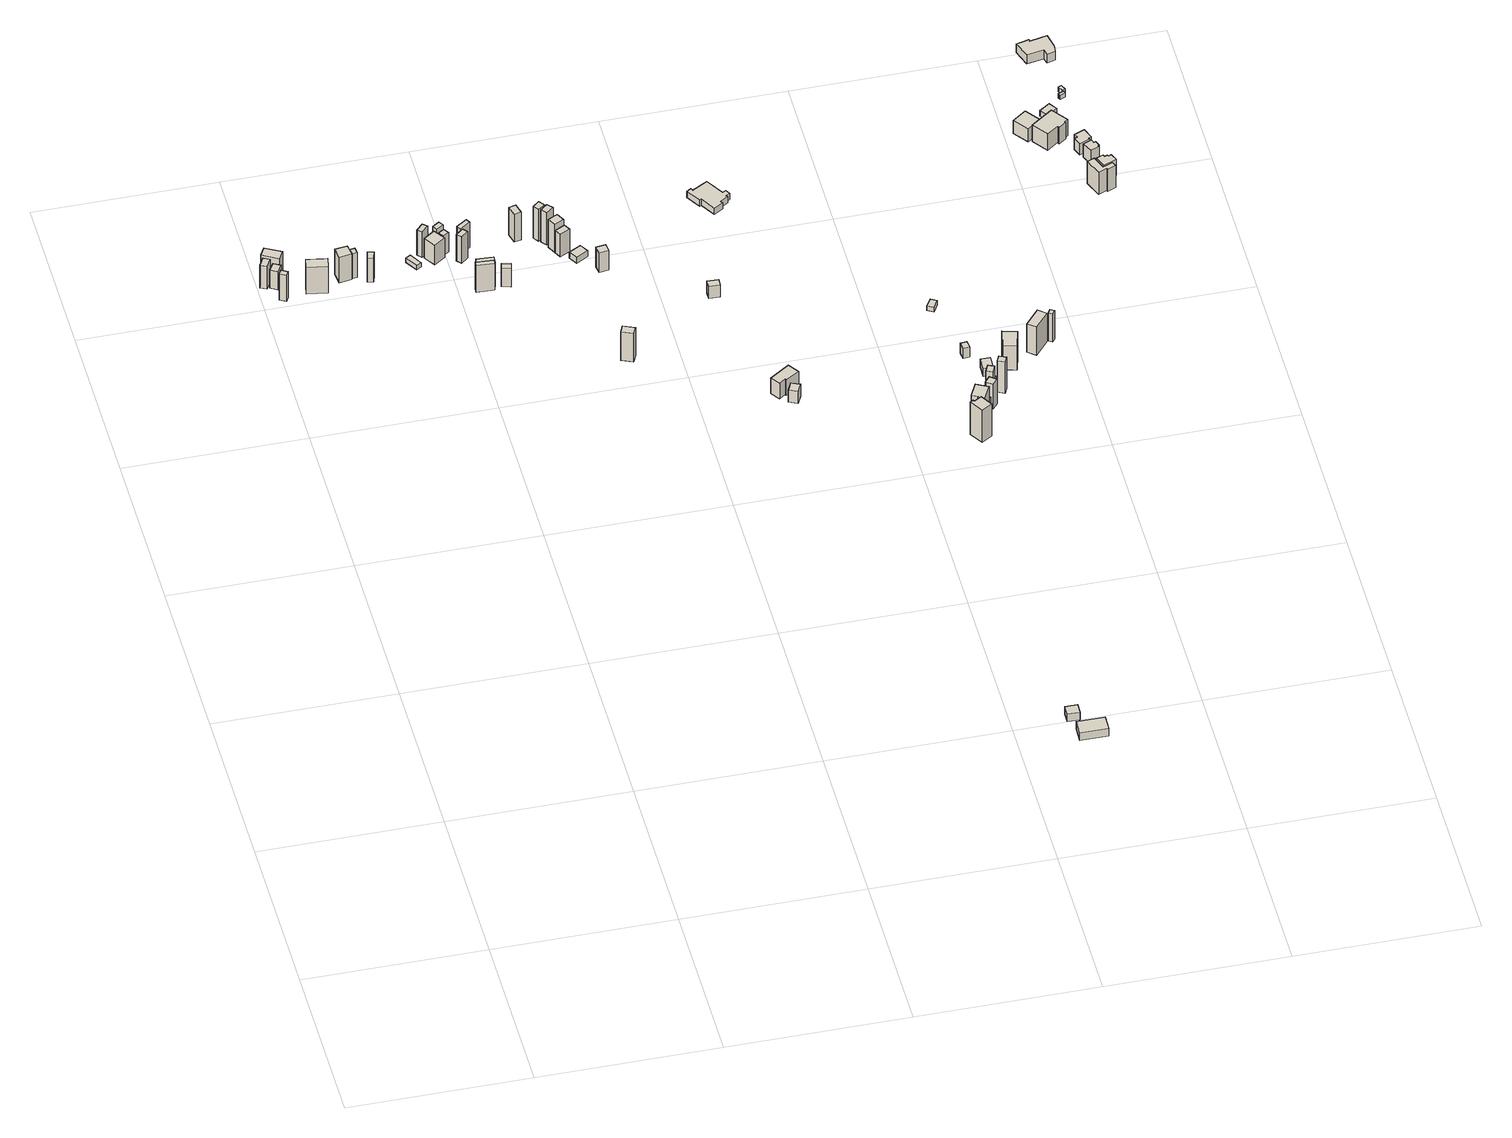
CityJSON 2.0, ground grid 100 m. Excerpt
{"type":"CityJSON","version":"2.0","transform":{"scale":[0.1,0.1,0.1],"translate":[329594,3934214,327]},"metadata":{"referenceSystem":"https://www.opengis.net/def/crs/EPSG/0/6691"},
"CityObjects":{
"building1":{"type":"Building","attributes":{"measuredHeight":20.1,"BuildingIDAttribute.prefecture":"14","BuildingIDAttribute.city":"14151","BuildingDetailAttribute.surveyYear":2015,"BuildingLandSlideRiskAttribute.description":"1","BuildingLandSlideRiskAttribute.areaType":"1"},"geometry":[{"type":"Solid","lod":"1","boundaries":[[[[0,1,2,3]],[[2,4,5,3]],[[1,6,4,2]],[[0,7,6,1]],[[3,5,7,0]],[[4,6,7,5]]]]}]},
"building2":{"type":"Building","attributes":{"measuredHeight":20.2,"BuildingIDAttribute.prefecture":"14","BuildingIDAttribute.city":"14151","BuildingDetailAttribute.surveyYear":2015,"BuildingLandSlideRiskAttribute.description":"1","BuildingLandSlideRiskAttribute.areaType":"1"},"geometry":[{"type":"Solid","lod":"1","boundaries":[[[[8,9,10,11]],[[10,12,13,11]],[[9,14,12,10]],[[8,15,14,9]],[[11,13,15,8]],[[12,14,15,13]]]]}]},
"building3":{"type":"Building","attributes":{"usage":"422","measuredHeight":15.6,"storeysAboveGround":1,"BuildingIDAttribute.prefecture":"14","BuildingIDAttribute.city":"14151","BuildingDetailAttribute.totalFloorArea":65.73,"BuildingDetailAttribute.buildingFootprintArea":65.73,"BuildingDetailAttribute.buildingStructureType":"601","BuildingDetailAttribute.buildingStructureOrgType":"1","BuildingDetailAttribute.orgUsage":"133","BuildingDetailAttribute.surveyYear":2015,"BuildingLandSlideRiskAttribute.description":"1","BuildingLandSlideRiskAttribute.areaType":"1"},"geometry":[{"type":"Solid","lod":"1","boundaries":[[[[16,17,18,19]],[[18,20,21,19]],[[17,22,20,18]],[[16,23,22,17]],[[19,21,23,16]],[[20,22,23,21]]]]}]},
"building4":{"type":"Building","attributes":{"usage":"422","measuredHeight":18.5,"storeysAboveGround":1,"BuildingIDAttribute.prefecture":"14","BuildingIDAttribute.city":"14151","BuildingDetailAttribute.totalFloorArea":58.46,"BuildingDetailAttribute.buildingFootprintArea":58.46,"BuildingDetailAttribute.buildingStructureType":"601","BuildingDetailAttribute.buildingStructureOrgType":"1","BuildingDetailAttribute.orgUsage":"133","BuildingDetailAttribute.surveyYear":2015,"BuildingLandSlideRiskAttribute.description":"1","BuildingLandSlideRiskAttribute.areaType":"1"},"geometry":[{"type":"Solid","lod":"1","boundaries":[[[[24,25,26,27]],[[26,28,29,27]],[[25,30,28,26]],[[24,31,30,25]],[[27,29,31,24]],[[28,30,31,29]]]]}]},
"building5":{"type":"Building","attributes":{"usage":"422","measuredHeight":19.9,"storeysAboveGround":1,"BuildingIDAttribute.prefecture":"14","BuildingIDAttribute.city":"14151","BuildingDetailAttribute.totalFloorArea":57.48,"BuildingDetailAttribute.buildingFootprintArea":57.48,"BuildingDetailAttribute.buildingStructureType":"601","BuildingDetailAttribute.buildingStructureOrgType":"1","BuildingDetailAttribute.orgUsage":"133","BuildingDetailAttribute.surveyYear":2015,"BuildingLandSlideRiskAttribute.description":"1","BuildingLandSlideRiskAttribute.areaType":"1"},"geometry":[{"type":"Solid","lod":"1","boundaries":[[[[32,33,34,35]],[[34,36,37,35]],[[33,38,36,34]],[[32,39,38,33]],[[35,37,39,32]],[[36,38,39,37]]]]}]},
"building6":{"type":"Building","attributes":{"usage":"422","measuredHeight":19.1,"storeysAboveGround":1,"BuildingIDAttribute.prefecture":"14","BuildingIDAttribute.city":"14151","BuildingDetailAttribute.totalFloorArea":43.6,"BuildingDetailAttribute.buildingFootprintArea":43.6,"BuildingDetailAttribute.buildingStructureType":"601","BuildingDetailAttribute.buildingStructureOrgType":"1","BuildingDetailAttribute.orgUsage":"133","BuildingDetailAttribute.surveyYear":2015,"BuildingLandSlideRiskAttribute.description":"1","BuildingLandSlideRiskAttribute.areaType":"1"},"geometry":[{"type":"Solid","lod":"1","boundaries":[[[[40,41,42,43]],[[42,44,45,43]],[[41,46,44,42]],[[40,47,46,41]],[[43,45,47,40]],[[44,46,47,45]]]]}]},
"building7":{"type":"Building","attributes":{"measuredHeight":19.1,"BuildingIDAttribute.prefecture":"14","BuildingIDAttribute.city":"14151","BuildingDetailAttribute.surveyYear":2015,"BuildingLandSlideRiskAttribute.description":"1","BuildingLandSlideRiskAttribute.areaType":"1"},"geometry":[{"type":"Solid","lod":"1","boundaries":[[[[48,49,50,51]],[[50,52,53,51]],[[49,54,52,50]],[[48,55,54,49]],[[51,53,55,48]],[[52,54,55,53]]]]}]},
"building8":{"type":"Building","attributes":{"measuredHeight":17.2,"BuildingIDAttribute.prefecture":"14","BuildingIDAttribute.city":"14151","BuildingDetailAttribute.surveyYear":2015,"BuildingLandSlideRiskAttribute.description":"1","BuildingLandSlideRiskAttribute.areaType":"1"},"geometry":[{"type":"Solid","lod":"1","boundaries":[[[[56,57,58,59]],[[58,60,61,59]],[[57,62,60,58]],[[56,63,62,57]],[[59,61,63,56]],[[60,62,63,61]]]]}]},
"building9":{"type":"Building","attributes":{"usage":"422","storeysAboveGround":1,"BuildingIDAttribute.prefecture":"14","BuildingIDAttribute.city":"14151","BuildingDetailAttribute.totalFloorArea":21.8,"BuildingDetailAttribute.buildingFootprintArea":21.8,"BuildingDetailAttribute.buildingStructureType":"601","BuildingDetailAttribute.buildingStructureOrgType":"1","BuildingDetailAttribute.orgUsage":"133","BuildingDetailAttribute.surveyYear":2015,"BuildingLandSlideRiskAttribute.description":"1","BuildingLandSlideRiskAttribute.areaType":"1"},"geometry":[{"type":"Solid","lod":"1","boundaries":[[[[64,65,66,67]],[[66,68,69,67]],[[65,70,68,66]],[[64,71,70,65]],[[67,69,71,64]],[[68,70,71,69]]]]}]},
"building10":{"type":"Building","attributes":{"usage":"422","measuredHeight":19.4,"storeysAboveGround":1,"BuildingIDAttribute.prefecture":"14","BuildingIDAttribute.city":"14151","BuildingDetailAttribute.totalFloorArea":14.14,"BuildingDetailAttribute.buildingFootprintArea":14.14,"BuildingDetailAttribute.buildingStructureType":"601","BuildingDetailAttribute.buildingStructureOrgType":"1","BuildingDetailAttribute.orgUsage":"133","BuildingDetailAttribute.surveyYear":2015,"BuildingLandSlideRiskAttribute.description":"1","BuildingLandSlideRiskAttribute.areaType":"1"},"geometry":[{"type":"Solid","lod":"1","boundaries":[[[[72,73,74,75]],[[74,76,77,75]],[[73,78,76,74]],[[72,79,78,73]],[[75,77,79,72]],[[76,78,79,77]]]]}]},
"building11":{"type":"Building","attributes":{"usage":"422","measuredHeight":16.8,"storeysAboveGround":1,"BuildingIDAttribute.prefecture":"14","BuildingIDAttribute.city":"14151","BuildingDetailAttribute.totalFloorArea":48.04,"BuildingDetailAttribute.buildingFootprintArea":48.04,"BuildingDetailAttribute.buildingStructureType":"601","BuildingDetailAttribute.buildingStructureOrgType":"1","BuildingDetailAttribute.orgUsage":"133","BuildingDetailAttribute.surveyYear":2015,"BuildingLandSlideRiskAttribute.description":"1","BuildingLandSlideRiskAttribute.areaType":"1"},"geometry":[{"type":"Solid","lod":"1","boundaries":[[[[80,81,82,83]],[[82,84,85,83]],[[81,86,84,82]],[[80,87,86,81]],[[83,85,87,80]],[[84,86,87,85]]]]}]},
"building12":{"type":"Building","attributes":{"usage":"422","measuredHeight":16.2,"storeysAboveGround":1,"BuildingIDAttribute.prefecture":"14","BuildingIDAttribute.city":"14151","BuildingDetailAttribute.totalFloorArea":12.09,"BuildingDetailAttribute.buildingFootprintArea":12.09,"BuildingDetailAttribute.buildingStructureType":"601","BuildingDetailAttribute.buildingStructureOrgType":"1","BuildingDetailAttribute.orgUsage":"133","BuildingDetailAttribute.surveyYear":2015,"BuildingLandSlideRiskAttribute.description":"1","BuildingLandSlideRiskAttribute.areaType":"1"},"geometry":[{"type":"Solid","lod":"1","boundaries":[[[[88,89,90,91]],[[90,92,93,91]],[[89,94,92,90]],[[88,95,94,89]],[[91,93,95,88]],[[92,94,95,93]]]]}]},
"building13":{"type":"Building","attributes":{"usage":"422","measuredHeight":14.5,"storeysAboveGround":1,"BuildingIDAttribute.prefecture":"14","BuildingIDAttribute.city":"14151","BuildingDetailAttribute.totalFloorArea":11.4,"BuildingDetailAttribute.buildingFootprintArea":11.4,"BuildingDetailAttribute.buildingStructureType":"601","BuildingDetailAttribute.buildingStructureOrgType":"1","BuildingDetailAttribute.orgUsage":"133","BuildingDetailAttribute.surveyYear":2015,"BuildingLandSlideRiskAttribute.description":"1","BuildingLandSlideRiskAttribute.areaType":"1"},"geometry":[{"type":"Solid","lod":"1","boundaries":[[[[96,97,98,99]],[[98,100,101,99]],[[97,102,100,98]],[[96,103,102,97]],[[99,101,103,96]],[[100,102,103,101]]]]}]},
"building14":{"type":"Building","attributes":{"usage":"422","measuredHeight":21.3,"storeysAboveGround":1,"BuildingIDAttribute.prefecture":"14","BuildingIDAttribute.city":"14151","BuildingDetailAttribute.totalFloorArea":50.52,"BuildingDetailAttribute.buildingFootprintArea":50.52,"BuildingDetailAttribute.buildingStructureType":"601","BuildingDetailAttribute.buildingStructureOrgType":"1","BuildingDetailAttribute.orgUsage":"133","BuildingDetailAttribute.surveyYear":2015,"BuildingLandSlideRiskAttribute.description":"1","BuildingLandSlideRiskAttribute.areaType":"1"},"geometry":[{"type":"Solid","lod":"1","boundaries":[[[[104,105,106,107,108]],[[107,109,110,108]],[[106,111,109,107]],[[105,112,111,106]],[[104,113,112,105]],[[108,110,113,104]],[[109,111,112,113,110]]]]}]},
"building15":{"type":"Building","attributes":{"measuredHeight":19.5,"BuildingIDAttribute.prefecture":"14","BuildingIDAttribute.city":"14151","BuildingDetailAttribute.surveyYear":2015,"BuildingLandSlideRiskAttribute.description":"1","BuildingLandSlideRiskAttribute.areaType":"1"},"geometry":[{"type":"Solid","lod":"1","boundaries":[[[[114,115,116,117,118]],[[117,119,120,118]],[[116,121,119,117]],[[115,122,121,116]],[[114,123,122,115]],[[118,120,123,114]],[[119,121,122,123,120]]]]}]},
"building16":{"type":"Building","attributes":{"measuredHeight":19,"BuildingIDAttribute.prefecture":"14","BuildingIDAttribute.city":"14151","BuildingDetailAttribute.surveyYear":2015,"BuildingLandSlideRiskAttribute.description":"1","BuildingLandSlideRiskAttribute.areaType":"1"},"geometry":[{"type":"Solid","lod":"1","boundaries":[[[[124,125,126,127]],[[126,128,129,127]],[[125,130,128,126]],[[124,131,130,125]],[[127,129,131,124]],[[128,130,131,129]]]]}]},
"building17":{"type":"Building","attributes":{"usage":"422","measuredHeight":19,"storeysAboveGround":1,"BuildingIDAttribute.prefecture":"14","BuildingIDAttribute.city":"14151","BuildingDetailAttribute.totalFloorArea":15.68,"BuildingDetailAttribute.buildingFootprintArea":15.68,"BuildingDetailAttribute.buildingStructureType":"601","BuildingDetailAttribute.buildingStructureOrgType":"1","BuildingDetailAttribute.orgUsage":"133","BuildingDetailAttribute.surveyYear":2015,"BuildingLandSlideRiskAttribute.description":"1","BuildingLandSlideRiskAttribute.areaType":"1"},"geometry":[{"type":"Solid","lod":"1","boundaries":[[[[132,133,134,135]],[[134,136,137,135]],[[133,138,136,134]],[[132,139,138,133]],[[135,137,139,132]],[[136,138,139,137]]]]}]},
"building18":{"type":"Building","attributes":{"measuredHeight":15.1,"BuildingIDAttribute.prefecture":"14","BuildingIDAttribute.city":"14151","BuildingDetailAttribute.surveyYear":2015,"BuildingLandSlideRiskAttribute.description":"1","BuildingLandSlideRiskAttribute.areaType":"1"},"geometry":[{"type":"Solid","lod":"1","boundaries":[[[[140,141,142,143]],[[142,144,145,143]],[[141,146,144,142]],[[140,147,146,141]],[[143,145,147,140]],[[144,146,147,145]]]]}]},
"building19":{"type":"Building","attributes":{"usage":"451","measuredHeight":22,"storeysAboveGround":1,"BuildingIDAttribute.prefecture":"14","BuildingIDAttribute.city":"14151","BuildingDetailAttribute.totalFloorArea":35,"BuildingDetailAttribute.buildingFootprintArea":35,"BuildingDetailAttribute.buildingStructureType":"610","BuildingDetailAttribute.buildingStructureOrgType":"2","BuildingDetailAttribute.orgUsage":"200","BuildingDetailAttribute.surveyYear":2015,"BuildingLandSlideRiskAttribute.description":"1","BuildingLandSlideRiskAttribute.areaType":"2"},"geometry":[{"type":"Solid","lod":"1","boundaries":[[[[148,149,150,151]],[[150,152,153,151]],[[149,154,152,150]],[[148,155,154,149]],[[151,153,155,148]],[[152,154,155,153]]]]}]},
"building20":{"type":"Building","attributes":{"usage":"422","measuredHeight":22.7,"storeysAboveGround":1,"BuildingIDAttribute.prefecture":"14","BuildingIDAttribute.city":"14151","BuildingDetailAttribute.totalFloorArea":20.64,"BuildingDetailAttribute.buildingFootprintArea":20.64,"BuildingDetailAttribute.buildingStructureType":"601","BuildingDetailAttribute.buildingStructureOrgType":"1","BuildingDetailAttribute.orgUsage":"133","BuildingDetailAttribute.surveyYear":2015,"BuildingLandSlideRiskAttribute.description":"1","BuildingLandSlideRiskAttribute.areaType":"1"},"geometry":[{"type":"Solid","lod":"1","boundaries":[[[[156,157,158,159]],[[158,160,161,159]],[[157,162,160,158]],[[156,163,162,157]],[[159,161,163,156]],[[160,162,163,161]]]]}]},
"building21":{"type":"Building","attributes":{"usage":"401","measuredHeight":11.5,"storeysAboveGround":2,"BuildingIDAttribute.prefecture":"14","BuildingIDAttribute.city":"14151","BuildingDetailAttribute.totalFloorArea":149.76,"BuildingDetailAttribute.buildingFootprintArea":74.88,"BuildingDetailAttribute.buildingStructureType":"610","BuildingDetailAttribute.buildingStructureOrgType":"2","BuildingDetailAttribute.orgUsage":"61","BuildingDetailAttribute.surveyYear":2015,"BuildingLandSlideRiskAttribute.description":"1","BuildingLandSlideRiskAttribute.areaType":"1"},"geometry":[{"type":"Solid","lod":"1","boundaries":[[[[164,165,166,167,168,169]],[[168,170,171,169]],[[167,172,170,168]],[[166,173,172,167]],[[165,174,173,166]],[[164,175,174,165]],[[169,171,175,164]],[[170,172,173,174,175,171]]]]}]},
"building22":{"type":"Building","attributes":{"measuredHeight":8.7,"BuildingIDAttribute.prefecture":"14","BuildingIDAttribute.city":"14151","BuildingDetailAttribute.surveyYear":2015,"BuildingLandSlideRiskAttribute.description":"1","BuildingLandSlideRiskAttribute.areaType":"1"},"geometry":[{"type":"Solid","lod":"1","boundaries":[[[[176,177,178,179]],[[178,180,181,179]],[[177,182,180,178]],[[176,183,182,177]],[[179,181,183,176]],[[180,182,183,181]]]]}]},
"building23":{"type":"Building","attributes":{"usage":"422","measuredHeight":24,"storeysAboveGround":1,"BuildingIDAttribute.prefecture":"14","BuildingIDAttribute.city":"14151","BuildingDetailAttribute.totalFloorArea":13.54,"BuildingDetailAttribute.buildingFootprintArea":13.54,"BuildingDetailAttribute.buildingStructureType":"601","BuildingDetailAttribute.buildingStructureOrgType":"1","BuildingDetailAttribute.orgUsage":"133","BuildingDetailAttribute.surveyYear":2015,"BuildingLandSlideRiskAttribute.description":"1","BuildingLandSlideRiskAttribute.areaType":"1"},"geometry":[{"type":"Solid","lod":"1","boundaries":[[[[184,185,186,187]],[[186,188,189,187]],[[185,190,188,186]],[[184,191,190,185]],[[187,189,191,184]],[[188,190,191,189]]]]}]},
"building24":{"type":"Building","attributes":{"usage":"422","measuredHeight":24.3,"storeysAboveGround":1,"BuildingIDAttribute.prefecture":"14","BuildingIDAttribute.city":"14151","BuildingDetailAttribute.totalFloorArea":17.93,"BuildingDetailAttribute.buildingFootprintArea":17.93,"BuildingDetailAttribute.buildingStructureType":"601","BuildingDetailAttribute.buildingStructureOrgType":"1","BuildingDetailAttribute.orgUsage":"133","BuildingDetailAttribute.surveyYear":2015,"BuildingLandSlideRiskAttribute.description":"1","BuildingLandSlideRiskAttribute.areaType":"1"},"geometry":[{"type":"Solid","lod":"1","boundaries":[[[[192,193,194,195]],[[194,196,197,195]],[[193,198,196,194]],[[192,199,198,193]],[[195,197,199,192]],[[196,198,199,197]]]]}]},
"building25":{"type":"Building","attributes":{"usage":"422","measuredHeight":22.8,"storeysAboveGround":1,"BuildingIDAttribute.prefecture":"14","BuildingIDAttribute.city":"14151","BuildingDetailAttribute.totalFloorArea":30.9,"BuildingDetailAttribute.buildingFootprintArea":30.9,"BuildingDetailAttribute.buildingStructureType":"601","BuildingDetailAttribute.buildingStructureOrgType":"1","BuildingDetailAttribute.orgUsage":"133","BuildingDetailAttribute.surveyYear":2015,"BuildingLandSlideRiskAttribute.description":"1","BuildingLandSlideRiskAttribute.areaType":"1"},"geometry":[{"type":"Solid","lod":"1","boundaries":[[[[200,201,202,203]],[[202,204,205,203]],[[201,206,204,202]],[[200,207,206,201]],[[203,205,207,200]],[[204,206,207,205]]]]}]},
"building26":{"type":"Building","attributes":{"usage":"422","measuredHeight":17.1,"storeysAboveGround":1,"BuildingIDAttribute.prefecture":"14","BuildingIDAttribute.city":"14151","BuildingDetailAttribute.totalFloorArea":26.38,"BuildingDetailAttribute.buildingFootprintArea":26.38,"BuildingDetailAttribute.buildingStructureType":"601","BuildingDetailAttribute.buildingStructureOrgType":"1","BuildingDetailAttribute.orgUsage":"133","BuildingDetailAttribute.surveyYear":2015,"BuildingLandSlideRiskAttribute.description":"1","BuildingLandSlideRiskAttribute.areaType":"1"},"geometry":[{"type":"Solid","lod":"1","boundaries":[[[[208,209,210,211]],[[210,212,213,211]],[[209,214,212,210]],[[208,215,214,209]],[[211,213,215,208]],[[212,214,215,213]]]]}]},
"building27":{"type":"Building","attributes":{"usage":"422","measuredHeight":4.7,"storeysAboveGround":1,"BuildingIDAttribute.prefecture":"14","BuildingIDAttribute.city":"14151","BuildingDetailAttribute.totalFloorArea":46.26,"BuildingDetailAttribute.buildingFootprintArea":46.26,"BuildingDetailAttribute.buildingStructureType":"601","BuildingDetailAttribute.buildingStructureOrgType":"1","BuildingDetailAttribute.orgUsage":"133","BuildingDetailAttribute.surveyYear":2015,"BuildingLandSlideRiskAttribute.description":"1","BuildingLandSlideRiskAttribute.areaType":"1"},"geometry":[{"type":"Solid","lod":"1","boundaries":[[[[216,217,218,219]],[[218,220,221,219]],[[217,222,220,218]],[[216,223,222,217]],[[219,221,223,216]],[[220,222,223,221]]]]}]},
"building28":{"type":"Building","attributes":{"usage":"452","measuredHeight":11.4,"storeysAboveGround":1,"BuildingIDAttribute.prefecture":"14","BuildingIDAttribute.city":"14151","BuildingDetailAttribute.totalFloorArea":42.59,"BuildingDetailAttribute.buildingFootprintArea":42.59,"BuildingDetailAttribute.buildingStructureType":"610","BuildingDetailAttribute.buildingStructureOrgType":"2","BuildingDetailAttribute.orgUsage":"193","BuildingDetailAttribute.surveyYear":2015},"geometry":[{"type":"Solid","lod":"1","boundaries":[[[[224,225,226,227]],[[226,228,229,227]],[[225,230,228,226]],[[224,231,230,225]],[[227,229,231,224]],[[228,230,231,229]]]]}]},
"building29":{"type":"Building","attributes":{"usage":"422","measuredHeight":16.8,"storeysAboveGround":1,"BuildingIDAttribute.prefecture":"14","BuildingIDAttribute.city":"14151","BuildingDetailAttribute.totalFloorArea":20.93,"BuildingDetailAttribute.buildingFootprintArea":20.93,"BuildingDetailAttribute.buildingStructureType":"601","BuildingDetailAttribute.buildingStructureOrgType":"1","BuildingDetailAttribute.orgUsage":"133","BuildingDetailAttribute.surveyYear":2015,"BuildingLandSlideRiskAttribute.description":"1","BuildingLandSlideRiskAttribute.areaType":"1"},"geometry":[{"type":"Solid","lod":"1","boundaries":[[[[232,233,234,235]],[[234,236,237,235]],[[233,238,236,234]],[[232,239,238,233]],[[235,237,239,232]],[[236,238,239,237]]]]}]},
"building30":{"type":"Building","attributes":{"usage":"452","measuredHeight":6.1,"storeysAboveGround":1,"BuildingIDAttribute.prefecture":"14","BuildingIDAttribute.city":"14151","BuildingDetailAttribute.totalFloorArea":117.5,"BuildingDetailAttribute.buildingFootprintArea":117.5,"BuildingDetailAttribute.buildingStructureType":"610","BuildingDetailAttribute.buildingStructureOrgType":"2","BuildingDetailAttribute.orgUsage":"193","BuildingDetailAttribute.surveyYear":2015},"geometry":[{"type":"Solid","lod":"1","boundaries":[[[[240,241,242,243]],[[242,244,245,243]],[[241,246,244,242]],[[240,247,246,241]],[[243,245,247,240]],[[244,246,247,245]]]]}]},
"building31":{"type":"Building","attributes":{"measuredHeight":13.5,"BuildingIDAttribute.prefecture":"14","BuildingIDAttribute.city":"14151","BuildingDetailAttribute.surveyYear":2015,"BuildingLandSlideRiskAttribute.description":"1","BuildingLandSlideRiskAttribute.areaType":"2"},"geometry":[{"type":"Solid","lod":"1","boundaries":[[[[248,249,250,251]],[[250,252,253,251]],[[249,254,252,250]],[[248,255,254,249]],[[251,253,255,248]],[[252,254,255,253]]]]}]},
"building32":{"type":"Building","attributes":{"usage":"403","measuredHeight":6.2,"storeysAboveGround":1,"BuildingIDAttribute.prefecture":"14","BuildingIDAttribute.city":"14151","BuildingDetailAttribute.totalFloorArea":177.88,"BuildingDetailAttribute.buildingFootprintArea":177.88,"BuildingDetailAttribute.buildingStructureType":"601","BuildingDetailAttribute.buildingStructureOrgType":"1","BuildingDetailAttribute.orgUsage":"94","BuildingDetailAttribute.surveyYear":2015,"BuildingLandSlideRiskAttribute.description":"1","BuildingLandSlideRiskAttribute.areaType":"1"},"geometry":[{"type":"Solid","lod":"1","boundaries":[[[[256,257,258,259,260,261,262,263,264,265,266,267,268,269]],[[268,270,271,269]],[[267,272,270,268]],[[266,273,272,267]],[[265,274,273,266]],[[264,275,274,265]],[[263,276,275,264]],[[262,277,276,263]],[[261,278,277,262]],[[260,279,278,261]],[[259,280,279,260]],[[258,281,280,259]],[[257,282,281,258]],[[256,283,282,257]],[[269,271,283,256]],[[270,272,273,274,275,276,277,278,279,280,281,282,283,271]]]]}]},
"building33":{"type":"Building","attributes":{"usage":"422","measuredHeight":27.5,"storeysAboveGround":1,"BuildingIDAttribute.prefecture":"14","BuildingIDAttribute.city":"14151","BuildingDetailAttribute.totalFloorArea":47.6,"BuildingDetailAttribute.buildingFootprintArea":47.6,"BuildingDetailAttribute.buildingStructureType":"601","BuildingDetailAttribute.buildingStructureOrgType":"1","BuildingDetailAttribute.orgUsage":"133","BuildingDetailAttribute.surveyYear":2015,"BuildingLandSlideRiskAttribute.description":"1","BuildingLandSlideRiskAttribute.areaType":"1"},"geometry":[{"type":"Solid","lod":"1","boundaries":[[[[284,285,286,287,288,289]],[[288,290,291,289]],[[287,292,290,288]],[[286,293,292,287]],[[285,294,293,286]],[[284,295,294,285]],[[289,291,295,284]],[[290,292,293,294,295,291]]]]}]},
"building34":{"type":"Building","attributes":{"usage":"422","measuredHeight":23.9,"storeysAboveGround":1,"BuildingIDAttribute.prefecture":"14","BuildingIDAttribute.city":"14151","BuildingDetailAttribute.totalFloorArea":56.15,"BuildingDetailAttribute.buildingFootprintArea":56.15,"BuildingDetailAttribute.buildingStructureType":"601","BuildingDetailAttribute.buildingStructureOrgType":"1","BuildingDetailAttribute.orgUsage":"133","BuildingDetailAttribute.surveyYear":2015,"BuildingLandSlideRiskAttribute.description":"1","BuildingLandSlideRiskAttribute.areaType":"1"},"geometry":[{"type":"Solid","lod":"1","boundaries":[[[[296,297,298,299,300,301]],[[300,302,303,301]],[[299,304,302,300]],[[298,305,304,299]],[[297,306,305,298]],[[296,307,306,297]],[[301,303,307,296]],[[302,304,305,306,307,303]]]]}]},
"building35":{"type":"Building","attributes":{"usage":"422","measuredHeight":15.5,"storeysAboveGround":1,"BuildingIDAttribute.prefecture":"14","BuildingIDAttribute.city":"14151","BuildingDetailAttribute.totalFloorArea":11.7,"BuildingDetailAttribute.buildingFootprintArea":11.7,"BuildingDetailAttribute.buildingStructureType":"601","BuildingDetailAttribute.buildingStructureOrgType":"1","BuildingDetailAttribute.orgUsage":"133","BuildingDetailAttribute.surveyYear":2015,"BuildingLandSlideRiskAttribute.description":"1","BuildingLandSlideRiskAttribute.areaType":"1"},"geometry":[{"type":"Solid","lod":"1","boundaries":[[[[308,309,310,311]],[[310,312,313,311]],[[309,314,312,310]],[[308,315,314,309]],[[311,313,315,308]],[[312,314,315,313]]]]}]},
"building36":{"type":"Building","attributes":{"usage":"422","measuredHeight":20.6,"storeysAboveGround":1,"BuildingIDAttribute.prefecture":"14","BuildingIDAttribute.city":"14151","BuildingDetailAttribute.totalFloorArea":13.88,"BuildingDetailAttribute.buildingFootprintArea":13.88,"BuildingDetailAttribute.buildingStructureType":"601","BuildingDetailAttribute.buildingStructureOrgType":"1","BuildingDetailAttribute.orgUsage":"133","BuildingDetailAttribute.surveyYear":2015,"BuildingLandSlideRiskAttribute.description":"1","BuildingLandSlideRiskAttribute.areaType":"1"},"geometry":[{"type":"Solid","lod":"1","boundaries":[[[[316,317,318,319]],[[318,320,321,319]],[[317,322,320,318]],[[316,323,322,317]],[[319,321,323,316]],[[320,322,323,321]]]]}]},
"building37":{"type":"Building","attributes":{"usage":"422","measuredHeight":21.6,"storeysAboveGround":1,"BuildingIDAttribute.prefecture":"14","BuildingIDAttribute.city":"14151","BuildingDetailAttribute.totalFloorArea":13.73,"BuildingDetailAttribute.buildingFootprintArea":13.73,"BuildingDetailAttribute.buildingStructureType":"601","BuildingDetailAttribute.buildingStructureOrgType":"1","BuildingDetailAttribute.orgUsage":"133","BuildingDetailAttribute.surveyYear":2015,"BuildingLandSlideRiskAttribute.description":"1","BuildingLandSlideRiskAttribute.areaType":"1"},"geometry":[{"type":"Solid","lod":"1","boundaries":[[[[324,325,326,327]],[[326,328,329,327]],[[325,330,328,326]],[[324,331,330,325]],[[327,329,331,324]],[[328,330,331,329]]]]}]},
"building38":{"type":"Building","attributes":{"usage":"422","measuredHeight":9,"storeysAboveGround":1,"BuildingIDAttribute.prefecture":"14","BuildingIDAttribute.city":"14151","BuildingDetailAttribute.totalFloorArea":16.37,"BuildingDetailAttribute.buildingFootprintArea":16.37,"BuildingDetailAttribute.buildingStructureType":"601","BuildingDetailAttribute.buildingStructureOrgType":"1","BuildingDetailAttribute.orgUsage":"133","BuildingDetailAttribute.surveyYear":2015,"BuildingLandSlideRiskAttribute.description":"1","BuildingLandSlideRiskAttribute.areaType":"1"},"geometry":[{"type":"Solid","lod":"1","boundaries":[[[[332,333,334,335]],[[334,336,337,335]],[[333,338,336,334]],[[332,339,338,333]],[[335,337,339,332]],[[336,338,339,337]]]]}]},
"building39":{"type":"Building","attributes":{"usage":"422","measuredHeight":24.6,"storeysAboveGround":1,"BuildingIDAttribute.prefecture":"14","BuildingIDAttribute.city":"14151","BuildingDetailAttribute.totalFloorArea":16,"BuildingDetailAttribute.buildingFootprintArea":16,"BuildingDetailAttribute.buildingStructureType":"601","BuildingDetailAttribute.buildingStructureOrgType":"1","BuildingDetailAttribute.orgUsage":"133","BuildingDetailAttribute.surveyYear":2015,"BuildingLandSlideRiskAttribute.description":"1","BuildingLandSlideRiskAttribute.areaType":"1"},"geometry":[{"type":"Solid","lod":"1","boundaries":[[[[340,341,342,343]],[[342,344,345,343]],[[341,346,344,342]],[[340,347,346,341]],[[343,345,347,340]],[[344,346,347,345]]]]}]},
"building40":{"type":"Building","attributes":{"measuredHeight":8.5,"BuildingIDAttribute.prefecture":"14","BuildingIDAttribute.city":"14151","BuildingDetailAttribute.surveyYear":2015,"BuildingLandSlideRiskAttribute.description":"1","BuildingLandSlideRiskAttribute.areaType":"1"},"geometry":[{"type":"Solid","lod":"1","boundaries":[[[[348,349,350,351]],[[350,352,353,351]],[[349,354,352,350]],[[348,355,354,349]],[[351,353,355,348]],[[352,354,355,353]]]]}]},
"building41":{"type":"Building","attributes":{"usage":"422","measuredHeight":6.7,"storeysAboveGround":1,"BuildingIDAttribute.prefecture":"14","BuildingIDAttribute.city":"14151","BuildingDetailAttribute.totalFloorArea":33.21,"BuildingDetailAttribute.buildingFootprintArea":33.21,"BuildingDetailAttribute.buildingStructureType":"601","BuildingDetailAttribute.buildingStructureOrgType":"1","BuildingDetailAttribute.orgUsage":"133","BuildingDetailAttribute.surveyYear":2015,"BuildingLandSlideRiskAttribute.description":"1","BuildingLandSlideRiskAttribute.areaType":"1"},"geometry":[{"type":"Solid","lod":"1","boundaries":[[[[356,357,358,359]],[[358,360,361,359]],[[357,362,360,358]],[[356,363,362,357]],[[359,361,363,356]],[[360,362,363,361]]]]}]},
"building42":{"type":"Building","attributes":{"BuildingIDAttribute.prefecture":"14","BuildingIDAttribute.city":"14151","BuildingDetailAttribute.surveyYear":2015,"BuildingLandSlideRiskAttribute.description":"1","BuildingLandSlideRiskAttribute.areaType":"1"},"geometry":[{"type":"Solid","lod":"1","boundaries":[[[[364,365,366,367]],[[366,368,369,367]],[[365,370,368,366]],[[364,371,370,365]],[[367,369,371,364]],[[368,370,371,369]]]]}]},
"building43":{"type":"Building","attributes":{"usage":"422","measuredHeight":24.1,"storeysAboveGround":1,"BuildingIDAttribute.prefecture":"14","BuildingIDAttribute.city":"14151","BuildingDetailAttribute.totalFloorArea":73.35,"BuildingDetailAttribute.buildingFootprintArea":73.35,"BuildingDetailAttribute.buildingStructureType":"601","BuildingDetailAttribute.buildingStructureOrgType":"1","BuildingDetailAttribute.orgUsage":"133","BuildingDetailAttribute.surveyYear":2015,"BuildingLandSlideRiskAttribute.description":"1","BuildingLandSlideRiskAttribute.areaType":"1"},"geometry":[{"type":"Solid","lod":"1","boundaries":[[[[372,373,374,375,376,377]],[[376,378,379,377]],[[375,380,378,376]],[[374,381,380,375]],[[373,382,381,374]],[[372,383,382,373]],[[377,379,383,372]],[[378,380,381,382,383,379]]]]}]},
"building44":{"type":"Building","attributes":{"usage":"422","measuredHeight":23.5,"storeysAboveGround":1,"BuildingIDAttribute.prefecture":"14","BuildingIDAttribute.city":"14151","BuildingDetailAttribute.totalFloorArea":88.33,"BuildingDetailAttribute.buildingFootprintArea":88.33,"BuildingDetailAttribute.buildingStructureType":"601","BuildingDetailAttribute.buildingStructureOrgType":"1","BuildingDetailAttribute.orgUsage":"133","BuildingDetailAttribute.surveyYear":2015,"BuildingLandSlideRiskAttribute.description":"1","BuildingLandSlideRiskAttribute.areaType":"1"},"geometry":[{"type":"Solid","lod":"1","boundaries":[[[[384,385,386,387]],[[386,388,389,387]],[[385,390,388,386]],[[384,391,390,385]],[[387,389,391,384]],[[388,390,391,389]]]]}]},
"building45":{"type":"Building","attributes":{"measuredHeight":22.5,"BuildingIDAttribute.prefecture":"14","BuildingIDAttribute.city":"14151","BuildingDetailAttribute.surveyYear":2015,"BuildingLandSlideRiskAttribute.description":"1","BuildingLandSlideRiskAttribute.areaType":"1"},"geometry":[{"type":"Solid","lod":"1","boundaries":[[[[392,393,394,395]],[[394,396,397,395]],[[393,398,396,394]],[[392,399,398,393]],[[395,397,399,392]],[[396,398,399,397]]]]}]},
"building46":{"type":"Building","attributes":{"usage":"411","measuredHeight":9.7,"storeysAboveGround":1,"BuildingIDAttribute.prefecture":"14","BuildingIDAttribute.city":"14151","BuildingDetailAttribute.totalFloorArea":80.02,"BuildingDetailAttribute.buildingFootprintArea":80.02,"BuildingDetailAttribute.buildingStructureType":"601","BuildingDetailAttribute.buildingStructureOrgType":"1","BuildingDetailAttribute.orgUsage":"10","BuildingDetailAttribute.surveyYear":2015,"BuildingLandSlideRiskAttribute.description":"1","BuildingLandSlideRiskAttribute.areaType":"1"},"geometry":[{"type":"Solid","lod":"1","boundaries":[[[[400,401,402,403]],[[402,404,405,403]],[[401,406,404,402]],[[400,407,406,401]],[[403,405,407,400]],[[404,406,407,405]]]]}]},
"building47":{"type":"Building","attributes":{"usage":"411","measuredHeight":12.7,"storeysAboveGround":2,"BuildingIDAttribute.prefecture":"14","BuildingIDAttribute.city":"14151","BuildingDetailAttribute.totalFloorArea":281.6,"BuildingDetailAttribute.buildingFootprintArea":140.8,"BuildingDetailAttribute.buildingStructureType":"601","BuildingDetailAttribute.buildingStructureOrgType":"1","BuildingDetailAttribute.orgUsage":"10","BuildingDetailAttribute.surveyYear":2015,"BuildingLandSlideRiskAttribute.description":"1","BuildingLandSlideRiskAttribute.areaType":"1"},"geometry":[{"type":"Solid","lod":"1","boundaries":[[[[408,409,410,411,412,413,414,415]],[[414,416,417,415]],[[413,418,416,414]],[[412,419,418,413]],[[411,420,419,412]],[[410,421,420,411]],[[409,422,421,410]],[[408,423,422,409]],[[415,417,423,408]],[[416,418,419,420,421,422,423,417]]]]}]},
"building48":{"type":"Building","attributes":{"usage":"411","measuredHeight":18.6,"storeysAboveGround":2,"BuildingIDAttribute.prefecture":"14","BuildingIDAttribute.city":"14151","BuildingDetailAttribute.totalFloorArea":104.67,"BuildingDetailAttribute.buildingFootprintArea":52.33,"BuildingDetailAttribute.buildingStructureType":"601","BuildingDetailAttribute.buildingStructureOrgType":"1","BuildingDetailAttribute.orgUsage":"10","BuildingDetailAttribute.surveyYear":2015,"BuildingLandSlideRiskAttribute.description":"1","BuildingLandSlideRiskAttribute.areaType":"1"},"geometry":[{"type":"Solid","lod":"1","boundaries":[[[[424,425,426,427,428,429,430,431]],[[430,432,433,431]],[[429,434,432,430]],[[428,435,434,429]],[[427,436,435,428]],[[426,437,436,427]],[[425,438,437,426]],[[424,439,438,425]],[[431,433,439,424]],[[432,434,435,436,437,438,439,433]]]]}]},
"building49":{"type":"Building","attributes":{"usage":"411","measuredHeight":4.4,"storeysAboveGround":1,"BuildingIDAttribute.prefecture":"14","BuildingIDAttribute.city":"14151","BuildingDetailAttribute.totalFloorArea":32.03,"BuildingDetailAttribute.buildingFootprintArea":32.03,"BuildingDetailAttribute.buildingStructureType":"601","BuildingDetailAttribute.buildingStructureOrgType":"1","BuildingDetailAttribute.orgUsage":"10","BuildingDetailAttribute.surveyYear":2015,"BuildingLandSlideRiskAttribute.description":"1","BuildingLandSlideRiskAttribute.areaType":"1"},"geometry":[{"type":"Solid","lod":"1","boundaries":[[[[440,441,442,443]],[[442,444,445,443]],[[441,446,444,442]],[[440,447,446,441]],[[443,445,447,440]],[[444,446,447,445]]]]}]},
"building50":{"type":"Building","attributes":{"usage":"411","measuredHeight":9.8,"storeysAboveGround":2,"BuildingIDAttribute.prefecture":"14","BuildingIDAttribute.city":"14151","BuildingDetailAttribute.totalFloorArea":64.16,"BuildingDetailAttribute.buildingFootprintArea":32.08,"BuildingDetailAttribute.buildingStructureType":"601","BuildingDetailAttribute.buildingStructureOrgType":"1","BuildingDetailAttribute.orgUsage":"10","BuildingDetailAttribute.surveyYear":2015,"BuildingLandSlideRiskAttribute.description":"1","BuildingLandSlideRiskAttribute.areaType":"1"},"geometry":[{"type":"Solid","lod":"1","boundaries":[[[[448,449,450,451,452,453,454,455]],[[454,456,457,455]],[[453,458,456,454]],[[452,459,458,453]],[[451,460,459,452]],[[450,461,460,451]],[[449,462,461,450]],[[448,463,462,449]],[[455,457,463,448]],[[456,458,459,460,461,462,463,457]]]]}]},
"building51":{"type":"Building","attributes":{"usage":"411","measuredHeight":8.5,"storeysAboveGround":2,"BuildingIDAttribute.prefecture":"14","BuildingIDAttribute.city":"14151","BuildingDetailAttribute.totalFloorArea":91.19,"BuildingDetailAttribute.buildingFootprintArea":45.59,"BuildingDetailAttribute.buildingStructureType":"601","BuildingDetailAttribute.buildingStructureOrgType":"1","BuildingDetailAttribute.orgUsage":"10","BuildingDetailAttribute.surveyYear":2015,"BuildingLandSlideRiskAttribute.description":"1","BuildingLandSlideRiskAttribute.areaType":"1"},"geometry":[{"type":"Solid","lod":"1","boundaries":[[[[464,465,466,467,468,469,470,471]],[[470,472,473,471]],[[469,474,472,470]],[[468,475,474,469]],[[467,476,475,468]],[[466,477,476,467]],[[465,478,477,466]],[[464,479,478,465]],[[471,473,479,464]],[[472,474,475,476,477,478,479,473]]]]}]},
"building52":{"type":"Building","attributes":{"usage":"411","measuredHeight":12,"storeysAboveGround":2,"BuildingIDAttribute.prefecture":"14","BuildingIDAttribute.city":"14151","BuildingDetailAttribute.totalFloorArea":78.74,"BuildingDetailAttribute.buildingFootprintArea":39.37,"BuildingDetailAttribute.buildingStructureType":"601","BuildingDetailAttribute.buildingStructureOrgType":"1","BuildingDetailAttribute.orgUsage":"10","BuildingDetailAttribute.surveyYear":2015,"BuildingLandSlideRiskAttribute.description":"1","BuildingLandSlideRiskAttribute.areaType":"1"},"geometry":[{"type":"Solid","lod":"1","boundaries":[[[[480,481,482,483,484,485,486,487]],[[486,488,489,487]],[[485,490,488,486]],[[484,491,490,485]],[[483,492,491,484]],[[482,493,492,483]],[[481,494,493,482]],[[480,495,494,481]],[[487,489,495,480]],[[488,490,491,492,493,494,495,489]]]]}]},
"building53":{"type":"Building","attributes":{"BuildingIDAttribute.prefecture":"14","BuildingIDAttribute.city":"14151","BuildingDetailAttribute.surveyYear":2015,"BuildingLandSlideRiskAttribute.description":"1","BuildingLandSlideRiskAttribute.areaType":"1"},"geometry":[{"type":"Solid","lod":"1","boundaries":[[[[496,497,498,499]],[[498,500,501,499]],[[497,502,500,498]],[[496,503,502,497]],[[499,501,503,496]],[[500,502,503,501]]]]}]},
"building54":{"type":"Building","attributes":{"measuredHeight":3.5,"BuildingIDAttribute.prefecture":"14","BuildingIDAttribute.city":"14151","BuildingDetailAttribute.surveyYear":2015,"BuildingLandSlideRiskAttribute.description":"1","BuildingLandSlideRiskAttribute.areaType":"1"},"geometry":[{"type":"Solid","lod":"1","boundaries":[[[[504,505,506,507]],[[506,508,509,507]],[[505,510,508,506]],[[504,511,510,505]],[[507,509,511,504]],[[508,510,511,509]]]]}]},
"building55":{"type":"Building","attributes":{"usage":"411","measuredHeight":6.9,"storeysAboveGround":1,"BuildingIDAttribute.prefecture":"14","BuildingIDAttribute.city":"14151","BuildingDetailAttribute.totalFloorArea":147.36,"BuildingDetailAttribute.buildingFootprintArea":147.36,"BuildingDetailAttribute.buildingStructureType":"601","BuildingDetailAttribute.buildingStructureOrgType":"1","BuildingDetailAttribute.orgUsage":"10","BuildingDetailAttribute.surveyYear":2015,"BuildingLandSlideRiskAttribute.description":"1","BuildingLandSlideRiskAttribute.areaType":"1"},"geometry":[{"type":"Solid","lod":"1","boundaries":[[[[512,513,514,515,516,517,518,519,520,521,522]],[[521,523,524,522]],[[520,525,523,521]],[[519,526,525,520]],[[518,527,526,519]],[[517,528,527,518]],[[516,529,528,517]],[[515,530,529,516]],[[514,531,530,515]],[[513,532,531,514]],[[512,533,532,513]],[[522,524,533,512]],[[523,525,526,527,528,529,530,531,532,533,524]]]]}]}
},
"vertices":[
[8,5138,37],[35,5189,37],[70,5170,37],[43,5120,37],[70,5170,195],[43,5120,195],[35,5189,195],[8,5138,195],
[75,4996,66],[90,5022,66],[125,5002,66],[111,4976,66],[125,5002,247],[111,4976,247],[90,5022,247],[75,4996,247],
[55,5118,43],[82,5164,43],[121,5141,43],[94,5095,43],[121,5141,169],[94,5095,169],[82,5164,169],[55,5118,169],
[155,5252,8],[128,5202,8],[39,5251,8],[66,5301,8],[39,5251,158],[66,5301,158],[128,5202,158],[155,5252,158],
[343,5027,29],[231,5047,29],[242,5108,29],[354,5088,29],[242,5108,214],[354,5088,214],[231,5047,214],[343,5027,214],
[412,5177,10],[480,5186,10],[489,5120,10],[421,5111,10],[489,5120,187],[421,5111,187],[480,5186,187],[412,5177,187],
[494,5127,10],[489,5164,10],[514,5167,10],[519,5131,10],[514,5167,181],[519,5131,181],[489,5164,181],[494,5127,181],
[593,5069,16],[560,5078,16],[572,5125,16],[605,5116,16],[572,5125,181],[605,5116,181],[560,5078,181],[593,5069,181],
[825,5094,29],[784,5164,29],[812,5181,29],[853,5110,29],[812,5181,59],[853,5110,59],[784,5164,59],[825,5094,59],
[913,5223,24],[876,5186,24],[853,5209,24],[891,5246,24],[853,5209,200],[891,5246,200],[876,5186,200],[913,5223,200],
[926,5116,24],[883,5178,24],[946,5222,24],[988,5160,24],[946,5222,160],[988,5160,160],[883,5178,160],[926,5116,160],
[958,5210,24],[942,5235,24],[981,5261,24],[998,5235,24],[981,5261,181],[998,5235,181],[942,5235,181],[958,5210,181],
[983,5175,24],[965,5204,24],[998,5225,24],[1017,5195,24],[998,5225,159],[1017,5195,159],[965,5204,159],[983,5175,159],
[1079,4845,42],[1080,4870,42],[1091,4869,42],[1178,4863,42],[1176,4838,42],[1178,4863,229],[1176,4838,229],[1091,4869,229],[1080,4870,229],[1079,4845,229],
[1178,4863,41],[1091,4869,41],[1093,4910,41],[1187,4905,41],[1185,4863,41],[1187,4905,212],[1185,4863,212],[1093,4910,212],[1091,4869,212],[1178,4863,212],
[1061,5089,29],[1039,5115,29],[1079,5148,29],[1101,5123,29],[1079,5148,212],[1101,5123,212],[1039,5115,212],[1061,5089,212],
[1131,5202,25],[1074,5164,25],[1059,5187,25],[1116,5225,25],[1059,5187,201],[1116,5225,201],[1074,5164,201],[1131,5202,201],
[1262,4834,51],[1212,4847,51],[1220,4880,51],[1270,4868,51],[1220,4880,180],[1270,4868,180],[1212,4847,180],[1262,4834,180],
[1609,3861,333],[1627,3905,333],[1691,3877,333],[1670,3834,333],[1691,3877,530],[1670,3834,530],[1627,3905,530],[1609,3861,530],
[1398,5191,32],[1359,5182,32],[1345,5242,32],[1384,5251,32],[1345,5242,224],[1384,5251,224],[1359,5182,224],[1398,5191,224],
[2280,2733,1010],[2204,2683,1010],[2199,2692,1010],[2164,2667,1010],[2130,2717,1010],[2240,2792,1010],[2130,2717,1118],[2240,2792,1118],[2164,2667,1118],[2199,2692,1118],[2204,2683,1118],[2280,2733,1118],
[2228,2690,1004],[2275,2668,1004],[2251,2616,1004],[2204,2639,1004],[2251,2616,1088],[2204,2639,1088],[2275,2668,1088],[2228,2690,1088],
[1458,5177,43],[1495,5207,43],[1519,5175,43],[1482,5146,43],[1519,5175,264],[1482,5146,264],[1495,5207,264],[1458,5177,264],
[1490,5139,45],[1530,5171,45],[1555,5140,45],[1514,5108,45],[1555,5140,268],[1514,5108,268],[1530,5171,268],[1490,5139,268],
[1592,5064,51],[1539,5037,51],[1516,5083,51],[1569,5110,51],[1516,5083,245],[1569,5110,245],[1539,5037,245],[1592,5064,245],
[1559,4996,53],[1541,5031,53],[1596,5060,53],[1615,5025,53],[1596,5060,209],[1615,5025,209],[1541,5031,209],[1559,4996,209],
[1628,4922,58],[1601,4970,58],[1668,5007,58],[1695,4959,58],[1668,5007,100],[1695,4959,100],[1601,4970,100],[1628,4922,100],
[3089,160,801],[3089,220,801],[3156,219,801],[3155,159,801],[3156,219,853],[3155,159,853],[3089,220,853],[3089,160,853],
[1778,4838,55],[1725,4830,55],[1719,4878,55],[1772,4885,55],[1719,4878,192],[1772,4885,192],[1725,4830,192],[1778,4838,192],
[3271,4,801],[3118,5,801],[3119,96,801],[3272,95,801],[3119,96,853],[3272,95,853],[3118,5,853],[3271,4,853],
[2217,4468,94],[2218,4512,94],[2279,4510,94],[2278,4467,94],[2279,4510,176],[2278,4467,176],[2218,4512,176],[2217,4468,176],
[2327,5133,120],[2279,5214,120],[2303,5229,120],[2311,5215,120],[2396,5264,120],[2455,5164,120],[2474,5175,120],[2490,5148,120],[2468,5135,120],[2474,5126,120],[2429,5100,120],[2438,5085,120],[2386,5055,120],[2337,5139,120],[2386,5055,163],[2337,5139,163],[2438,5085,163],[2429,5100,163],[2474,5126,163],[2468,5135,163],[2490,5148,163],[2474,5175,163],[2455,5164,163],[2396,5264,163],[2311,5215,163],[2303,5229,163],[2279,5214,163],[2327,5133,163],
[3267,2980,260],[3308,3005,260],[3348,2938,260],[3289,2902,260],[3243,2977,260],[3262,2988,260],[3243,2977,484],[3262,2988,484],[3289,2902,484],[3348,2938,484],[3308,3005,484],[3267,2980,484],
[3368,3082,259],[3325,2998,259],[3293,3015,259],[3295,3020,259],[3263,3038,259],[3302,3116,259],[3263,3038,473],[3302,3116,473],[3295,3020,473],[3293,3015,473],[3325,2998,473],[3368,3082,473],
[3363,3092,261],[3331,3117,261],[3355,3149,261],[3387,3124,261],[3355,3149,358],[3387,3124,358],[3331,3117,358],[3363,3092,358],
[3369,3167,259],[3397,3201,259],[3432,3172,259],[3404,3138,259],[3432,3172,430],[3404,3138,430],[3397,3201,430],[3369,3167,430],
[3400,3253,253],[3434,3238,253],[3416,3197,253],[3382,3212,253],[3416,3197,462],[3382,3212,462],[3434,3238,462],[3400,3253,462],
[3417,3294,251],[3425,3335,251],[3465,3327,251],[3458,3287,251],[3465,3327,306],[3458,3287,306],[3425,3335,306],[3417,3294,306],
[3487,3225,273],[3448,3244,273],[3466,3279,273],[3504,3260,273],[3466,3279,490],[3504,3260,490],[3448,3244,490],[3487,3225,490],
[3350,3648,204],[3386,3652,204],[3391,3610,204],[3355,3606,204],[3391,3610,274],[3355,3606,274],[3386,3652,274],[3350,3648,274],
[3413,3399,250],[3414,3474,250],[3467,3473,250],[3466,3398,250],[3467,3473,306],[3466,3398,306],[3414,3474,306],[3413,3399,306],
[3262,4024,187],[3291,4072,187],[3325,4052,187],[3296,4003,187],[3325,4052,217],[3296,4003,217],[3291,4072,217],[3262,4024,217],
[3517,3410,266],[3528,3452,266],[3522,3453,266],[3539,3520,266],[3618,3499,266],[3590,3391,266],[3618,3499,432],[3590,3391,432],[3539,3520,432],[3522,3453,432],[3528,3452,432],[3517,3410,432],
[3740,3576,291],[3784,3539,291],[3707,3448,291],[3663,3485,291],[3707,3448,488],[3663,3485,488],[3784,3539,488],[3740,3576,488],
[3825,3550,292],[3810,3527,292],[3788,3540,292],[3803,3564,292],[3788,3540,489],[3803,3564,489],[3810,3527,489],[3825,3550,489],
[3928,4569,733],[3867,4650,733],[3943,4706,733],[4003,4624,733],[3943,4706,823],[4003,4624,823],[3867,4650,823],[3928,4569,823],
[4110,4532,754],[4115,4525,754],[4074,4495,754],[4067,4506,754],[4004,4461,754],[3942,4547,754],[4065,4635,754],[4130,4546,754],[4065,4635,867],[4130,4546,867],[3942,4547,867],[4004,4461,867],[4067,4506,867],[4074,4495,867],[4115,4525,867],[4110,4532,867],
[4211,4101,764],[4265,4123,764],[4276,4094,764],[4229,4076,764],[4226,4082,764],[4178,4064,764],[4141,4160,764],[4182,4176,764],[4141,4160,917],[4182,4176,917],[4178,4064,917],[4226,4082,917],[4229,4076,917],[4276,4094,917],[4265,4123,917],[4211,4101,917],
[4051,4658,775],[4020,4702,775],[4078,4743,775],[4109,4698,775],[4078,4743,813],[4109,4698,813],[4020,4702,813],[4051,4658,813],
[4210,4300,818],[4220,4304,818],[4232,4274,818],[4226,4271,818],[4230,4263,818],[4178,4242,818],[4153,4302,818],[4201,4322,818],[4153,4302,910],[4201,4322,910],[4178,4242,910],[4230,4263,910],[4226,4271,910],[4232,4274,910],[4220,4304,910],[4210,4300,910],
[4122,4368,818],[4139,4375,818],[4130,4399,818],[4188,4422,818],[4211,4361,818],[4195,4355,818],[4198,4345,818],[4140,4322,818],[4198,4345,894],[4140,4322,894],[4195,4355,894],[4211,4361,894],[4188,4422,894],[4130,4399,894],[4139,4375,894],[4122,4368,894],
[4235,4170,811],[4252,4177,811],[4256,4169,811],[4272,4175,811],[4289,4133,811],[4214,4105,811],[4189,4166,811],[4230,4183,811],[4189,4166,923],[4230,4183,923],[4214,4105,923],[4289,4133,923],[4272,4175,923],[4256,4169,923],[4252,4177,923],[4235,4170,923],
[4145,4776,797],[4139,4792,797],[4169,4804,797],[4175,4788,797],[4169,4804,827],[4175,4788,827],[4139,4792,827],[4145,4776,827],
[4164,4807,796],[4150,4839,796],[4167,4846,796],[4181,4814,796],[4167,4846,829],[4181,4814,829],[4150,4839,829],[4164,4807,829],
[4084,5221,770],[4086,5209,770],[4157,5224,770],[4157,5226,770],[4183,5229,770],[4200,5144,770],[4197,5103,770],[4150,5090,770],[4140,5126,770],[4046,5110,770],[4015,5204,770],[4046,5110,831],[4015,5204,831],[4140,5126,831],[4150,5090,831],[4197,5103,831],[4200,5144,831],[4183,5229,831],[4157,5226,831],[4157,5224,831],[4086,5209,831],[4084,5221,831]
]}
